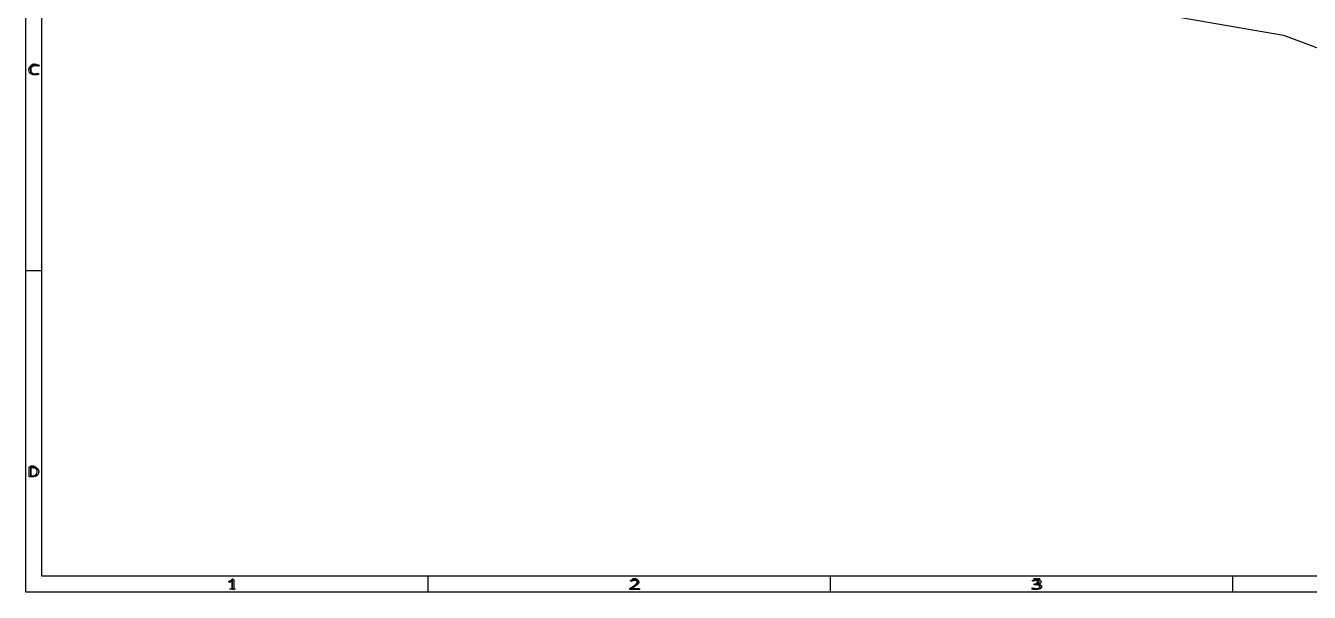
# Model space of a CAD drawing. Header units: millimetres. Extents: x 10 to 287, y 10 to 200.
# Drawn here: x 10 to 169.6, y 10 to 80.5 of the extents above; entities that cross this region are included whole.
import ezdxf

# ---------------------------------------------------------------- set-up
doc = ezdxf.new("R2010")
doc.units = ezdxf.units.MM
doc.layers.get('0').update_dxf_attribs({"linetype": 'CONTINUOUS'})

msp = doc.modelspace()

# ---------------------------------------------------------------- linework, layer by layer
at = {"color": 7}
for points in [[(10, 200.0072), (287.0022, 200.0072), (287.0022, 10), (10, 10)], [(12, 198.0072), (285.0022, 198.0072), (285.0022, 12), (12, 12)], [(10.6595, 24.4136), (10.6595, 25.7136), (10.969, 25.7136), (11.1548, 25.6517), (11.2786, 25.5279), (11.3405, 25.4041), (11.4024, 25.1565), (11.4024, 24.9707), (11.3405, 24.7231), (11.2786, 24.5993), (11.1548, 24.4755), (10.969, 24.4136)], [(11.42659, 24.98313)], [(11.620497, 24.98816)]]:
    msp.add_lwpolyline(points, close=True, dxfattribs=at)
for points in [[(148.8398, 82.3171), (166.3587, 79.2848)], [(148.8398, 82.3171), (166.3587, 79.2848)], [(166.3587, 79.2848), (184.2, 72.6072)], [(166.3587, 79.2848), (184.2, 72.6072)], [(11.4024, 74.5374), (11.3405, 74.4755), (11.1548, 74.4136), (11.031, 74.4136), (10.8452, 74.4755), (10.7214, 74.5993), (10.6595, 74.7231), (10.5976, 74.9707), (10.5976, 75.1565), (10.6595, 75.4041), (10.7214, 75.5279), (10.8452, 75.6517), (11.031, 75.7136), (11.1548, 75.7136), (11.3405, 75.6517), (11.4024, 75.5898)], [(11.205122, 75.47535), (11.205111, 75.47518)], [(11.671922, 75.53948), (11.587052, 75.40775)], [(11.605902, 74.5254), (11.605902, 74.3902)], [(10, 50.0072), (12, 50.0072)], [(10.859165, 24.35721), (10.452986, 24.35721), (10.452986, 25.59478), (10.902028, 25.59478)], [(10.875494, 25.46152), (10.636685, 25.46152), (10.636685, 24.49087), (10.834672, 24.49087)], [(35.526816, 11.33282), (35.337068, 11.22535), (35.222221, 11.32762), (35.70408, 11.58761), (35.886337, 11.58761), (35.88632, 10.35)], [(35.7177, 10.4064), (35.7177, 11.7064), (35.5939, 11.5207), (35.4701, 11.3969), (35.3463, 11.335)], [(35.88632, 10.35), (35.671606, 10.35), (35.671606, 11.21492)], [(60, 12), (60, 10)], [(85.257165, 11.35698), (85.139821, 11.45925)], [(85.3463, 11.5826), (85.4082, 11.6445), (85.532, 11.7064), (85.8415, 11.7064), (85.9654, 11.6445), (86.0273, 11.5826), (86.0892, 11.4588), (86.0892, 11.335), (86.0273, 11.1493), (85.2844, 10.4064), (86.0892, 10.4064)], [(110, 12), (110, 10)], [(135.23218, 11.37247), (135.12233, 11.47647)], [(135.2844, 11.7064), (136.0892, 11.7064), (135.6558, 11.2112), (135.8415, 11.2112), (135.9654, 11.1493), (136.0273, 11.0873), (136.0892, 10.9635), (136.0892, 10.654), (136.0273, 10.5302), (135.9654, 10.4683), (135.8415, 10.4064), (135.4701, 10.4064), (135.3463, 10.4683), (135.2844, 10.5302)], [(136.23085, 11.29784), (136.23086, 11.29812)], [(160, 12), (160, 10)], [(36.0892, 10.4064), (35.3463, 10.4064)], [(86.298272, 10.35), (85.11984, 10.35), (85.11984, 10.47653), (85.586719, 10.80413)], [(85.768987, 10.7503), (85.396983, 10.4955), (85.396983, 10.4885), (86.298283, 10.4885), (86.298272, 10.35)], [(135.11236, 10.40017), (135.11236, 10.5423)], [(135.55677, 10.92356), (135.3845, 10.92356), (135.3845, 11.05355), (135.55927, 11.05355)], [(135.86135, 11.00169), (135.86135, 10.99469)]]:
    msp.add_lwpolyline(points, dxfattribs=at)
for points in [[(10.398817, 74.97786), (10.398817, 75.102653), (10.429467, 75.212427), (10.490767, 75.30718)], [(10.490767, 75.30718), (10.553634, 75.403093), (10.64558, 75.477627), (10.766605, 75.53078)], [(10.778386, 75.34172), (10.674652, 75.252747), (10.622785, 75.130837), (10.622785, 74.97599)], [(10.766605, 75.53078), (10.887628, 75.585113), (11.034585, 75.61228), (11.207475, 75.61228)], [(11.205111, 75.47518), (11.024362, 75.47518), (10.88212, 75.430693), (10.778386, 75.34172)], [(11.41259, 75.45455), (11.349723, 75.468417), (11.280567, 75.47535), (11.205122, 75.47535)], [(11.207475, 75.61228), (11.385081, 75.61228), (11.539897, 75.588013), (11.671922, 75.53948)], [(11.587052, 75.40775), (11.535185, 75.425083), (11.477031, 75.440683), (11.41259, 75.45455)], [(10.483687, 74.63986), (10.427107, 74.735773), (10.398817, 74.84844), (10.398817, 74.97786)], [(10.743022, 74.418), (10.628286, 74.47), (10.541841, 74.543953), (10.483687, 74.63986)], [(10.622785, 74.97599), (10.622785, 74.82231), (10.670723, 74.700403), (10.766598, 74.61027)], [(11.172105, 74.34), (11.000786, 74.34), (10.857759, 74.366), (10.743022, 74.418)], [(10.766598, 74.61027), (10.864045, 74.52129), (11.00943, 74.4768), (11.202753, 74.4768)], [(11.410222, 74.3521), (11.344209, 74.344033), (11.264836, 74.34), (11.172105, 74.34)], [(11.202753, 74.4768), (11.275053, 74.4768), (11.344209, 74.481433), (11.410222, 74.4907)], [(11.410222, 74.4907), (11.476235, 74.499967), (11.541462, 74.511533), (11.605902, 74.5254)], [(11.605902, 74.3902), (11.543035, 74.372867), (11.477809, 74.360167), (11.410222, 74.3521)], [(10.902028, 25.59478), (11.047626, 25.59478), (11.174174, 25.57168), (11.281672, 25.52548)], [(10.834672, 24.49087), (11.229284, 24.49087), (11.42659, 24.654957), (11.42659, 24.98313)], [(11.418425, 24.51494), (11.285074, 24.409787), (11.098654, 24.35721), (10.859165, 24.35721)], [(11.281672, 25.34539), (11.186421, 25.42281), (11.051028, 25.46152), (10.875494, 25.46152)], [(11.281672, 25.52548), (11.390531, 25.47928), (11.474216, 25.411103), (11.532727, 25.32095)], [(11.42659, 24.98313), (11.42659, 25.14837), (11.378284, 25.269123), (11.281672, 25.34539)], [(11.620494, 24.98813), (11.620494, 24.778977), (11.553138, 24.621247), (11.418425, 24.51494)], [(11.532727, 25.32095), (11.59124, 25.230817), (11.620497, 25.119887), (11.620497, 24.98816)], [(35.606706, 11.38132), (35.585066, 11.368587), (35.558436, 11.35242), (35.526816, 11.33282)], [(35.681606, 11.42812), (35.654973, 11.409653), (35.630006, 11.394053), (35.606706, 11.38132)], [(35.671606, 11.21492), (35.671606, 11.264587), (35.672439, 11.304453), (35.674106, 11.33452)], [(35.674106, 11.33452), (35.675773, 11.364587), (35.678273, 11.395787), (35.681606, 11.42812)], [(85.139821, 11.45925), (85.209728, 11.499717), (85.289621, 11.533803), (85.379502, 11.56151)], [(85.456899, 11.44368), (85.391986, 11.42288), (85.325408, 11.39398), (85.257165, 11.35698)], [(85.379502, 11.56151), (85.471047, 11.590377), (85.57341, 11.60481), (85.686593, 11.60481)], [(85.686593, 11.47488), (85.598377, 11.47488), (85.521812, 11.46448), (85.456899, 11.44368)], [(85.686593, 11.60481), (85.853038, 11.60481), (85.98453, 11.575343), (86.081068, 11.51641)], [(85.91379, 11.42118), (85.855537, 11.45698), (85.779804, 11.47488), (85.686593, 11.47488)], [(86.00117, 11.26692), (86.00117, 11.335093), (85.972043, 11.386513), (85.91379, 11.42118)], [(85.95373, 11.11266), (85.985357, 11.15886), (86.00117, 11.21028), (86.00117, 11.26692)], [(86.081068, 11.51641), (86.177606, 11.457477), (86.225875, 11.37717), (86.225875, 11.27549)], [(86.225875, 11.27549), (86.225875, 11.210757), (86.206735, 11.15009), (86.168455, 11.09349)], [(135.12233, 11.47647), (135.185597, 11.511137), (135.263823, 11.54117), (135.35701, 11.56657)], [(135.43441, 11.44697), (135.36617, 11.427303), (135.29876, 11.40247), (135.23218, 11.37247)], [(135.35701, 11.56657), (135.45189, 11.59197), (135.55925, 11.60467), (135.67909, 11.60467)], [(135.68158, 11.47647), (135.585047, 11.47647), (135.502657, 11.466637), (135.43441, 11.44697)], [(135.67909, 11.60467), (135.865503, 11.60467), (136.00365, 11.57577), (136.09353, 11.51797)], [(135.91877, 11.42617), (135.860503, 11.459703), (135.78144, 11.47647), (135.68158, 11.47647)], [(135.89132, 11.11765), (135.967887, 11.160383), (136.00617, 11.217003), (136.00617, 11.28751)], [(136.00617, 11.28751), (136.00617, 11.347577), (135.977037, 11.393797), (135.91877, 11.42617)], [(136.09353, 11.51797), (136.185077, 11.46017), (136.23085, 11.386793), (136.23085, 11.29784)], [(136.23086, 11.29812), (136.23086, 11.21492), (136.19674, 11.148477), (136.1285, 11.09879)], [(85.586719, 10.80413), (85.674935, 10.86653), (85.749835, 10.921997), (85.81142, 10.97053)], [(86.008668, 10.92536), (85.940425, 10.869893), (85.860532, 10.81154), (85.768987, 10.7503)], [(85.81142, 10.97053), (85.874667, 11.019063), (85.922103, 11.06644), (85.95373, 11.11266)], [(86.168455, 11.09349), (86.130175, 11.03689), (86.076913, 10.980847), (86.008668, 10.92536)], [(135.11236, 10.5423), (135.18726, 10.5157), (135.267987, 10.495467), (135.35454, 10.4816)], [(135.34205, 10.34817), (135.262157, 10.357437), (135.185593, 10.37477), (135.11236, 10.40017)], [(135.60171, 10.33257), (135.508503, 10.33257), (135.42195, 10.33777), (135.34205, 10.34817)], [(135.35454, 10.4816), (135.441093, 10.467733), (135.524317, 10.4608), (135.60421, 10.4608)], [(135.92378, 10.87156), (135.837227, 10.906227), (135.71489, 10.92356), (135.55677, 10.92356)], [(135.55927, 11.05355), (135.705737, 11.05355), (135.81642, 11.074917), (135.89132, 11.11765)], [(135.98869, 10.37937), (135.888823, 10.34817), (135.75983, 10.33257), (135.60171, 10.33257)], [(135.60421, 10.4608), (135.763997, 10.4608), (135.878843, 10.482167), (135.94875, 10.5249)], [(136.1285, 11.09879), (136.0619, 11.050257), (135.97285, 11.01789), (135.86135, 11.00169)], [(135.86135, 10.99469), (136.00283, 10.983157), (136.108523, 10.951957), (136.17843, 10.90109)], [(136.0561, 10.70516), (136.0561, 10.78258), (136.011993, 10.838047), (135.92378, 10.87156)], [(135.94875, 10.5249), (136.020317, 10.568833), (136.0561, 10.62892), (136.0561, 10.70516)], [(136.21339, 10.50937), (136.165123, 10.453903), (136.090223, 10.41057), (135.98869, 10.37937)], [(136.17843, 10.90109), (136.250003, 10.850223), (136.28579, 10.78378), (136.28579, 10.70176)], [(136.28579, 10.70176), (136.28579, 10.628967), (136.261657, 10.564837), (136.21339, 10.50937)]]:
    msp.add_open_spline(points, degree=3, dxfattribs=at)

doc.saveas('drawing.dxf')
